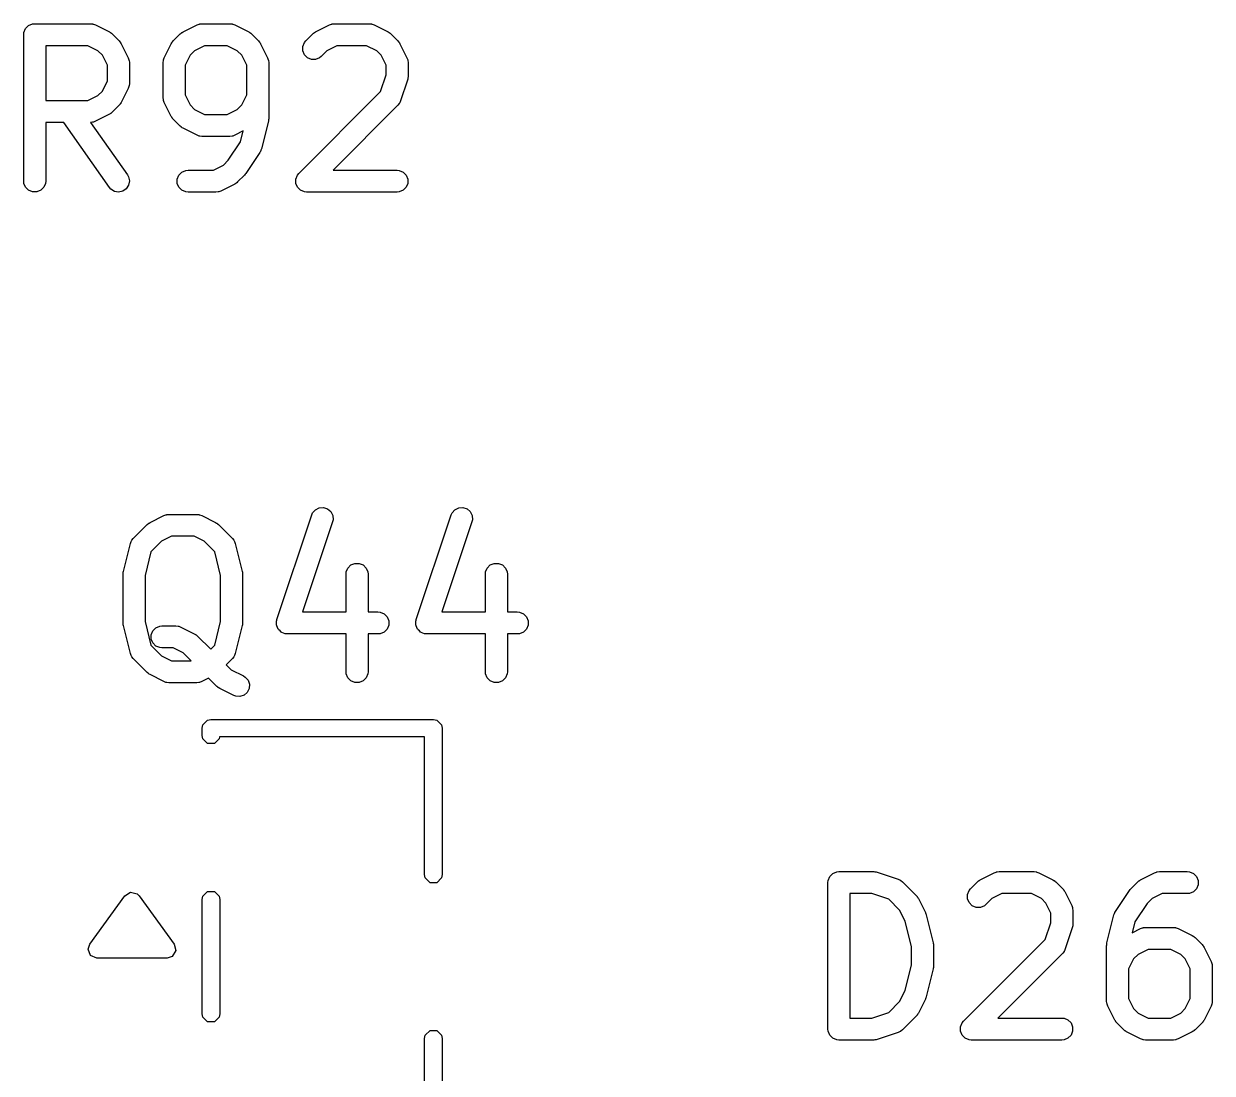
# Model space of a CAD drawing. Header units: millimetres. Extents: x 4 to 152, y 19 to 149.
# Drawn here: x 3.71 to 11.83, y 101.45 to 108.62 of the extents above; entities that cross this region are included whole.
import ezdxf

# ---------------------------------------------------------------- set-up
doc = ezdxf.new("R2010")
doc.units = ezdxf.units.MM
doc.layers.add('F.Silkscreen', color=41, linetype='CONTINUOUS', true_color=0xf2eda1)

msp = doc.modelspace()

# ---------------------------------------------------------------- linework, layer by layer
at = {"layer": 'F.Silkscreen', "linetype": 'CONTINUOUS'}
for p, q in [((3.712155, 108.559813), (3.723354, 108.586849)), ((3.723354, 108.586849), (3.744046, 108.607541)), ((3.744046, 108.607541), (3.771082, 108.61874)), ((3.771082, 108.61874), (3.785714, 108.620181)), ((3.785714, 108.620181), (4.166666, 108.620181)), ((4.166666, 108.620181), (4.181298, 108.61874)), ((4.181298, 108.61874), (4.183787, 108.617709)), ((4.183787, 108.617709), (4.186475, 108.617518)), ((4.186475, 108.617518), (4.200207, 108.612263)), ((4.200207, 108.612263), (4.295445, 108.564644)), ((4.799792, 108.564644), (4.89503, 108.612263)), ((4.89503, 108.612263), (4.908761, 108.617518)), ((4.908761, 108.617518), (4.91145, 108.61771)), ((4.91145, 108.61771), (4.913939, 108.61874)), ((4.913939, 108.61874), (4.928571, 108.620181)), ((4.928571, 108.620181), (5.119047, 108.620181)), ((5.119047, 108.620181), (5.133679, 108.61874)), ((5.133679, 108.61874), (5.136168, 108.617709)), ((5.136168, 108.617709), (5.138856, 108.617518)), ((5.138856, 108.617518), (5.152588, 108.612263)), ((5.152588, 108.612263), (5.247826, 108.564644)), ((5.704554, 108.564644), (5.799792, 108.612263)), ((5.799792, 108.612263), (5.813523, 108.617518)), ((5.813523, 108.617518), (5.816212, 108.61771)), ((5.816212, 108.61771), (5.818701, 108.61874)), ((5.818701, 108.61874), (5.833333, 108.620181)), ((5.833333, 108.620181), (6.071428, 108.620181)), ((6.071428, 108.620181), (6.08606, 108.61874)), ((6.08606, 108.61874), (6.088549, 108.617709)), ((6.088549, 108.617709), (6.091237, 108.617518)), ((6.091237, 108.617518), (6.104969, 108.612263)), ((6.104969, 108.612263), (6.200207, 108.564644)), ((3.710714, 108.545181), (3.712155, 108.559813)), ((3.710714, 107.545181), (3.710714, 108.545181)), ((4.295445, 108.564644), (4.301744, 108.56068)), ((4.301744, 108.56068), (4.303572, 108.559922)), ((4.303572, 108.559922), (4.305628, 108.558234)), ((4.305628, 108.558234), (4.307888, 108.556812)), ((4.307888, 108.556812), (4.309187, 108.555314)), ((4.309187, 108.555314), (4.314937, 108.550595)), ((4.314937, 108.550595), (4.362556, 108.502976)), ((4.362556, 108.502976), (4.367274, 108.497227)), ((4.727962, 108.497227), (4.732681, 108.502976)), ((4.732681, 108.502976), (4.7803, 108.550595)), ((4.7803, 108.550595), (4.786049, 108.555314)), ((4.786049, 108.555314), (4.787349, 108.556812)), ((4.787349, 108.556812), (4.789608, 108.558234)), ((4.789608, 108.558234), (4.791665, 108.559922)), ((4.791665, 108.559922), (4.793492, 108.56068)), ((4.793492, 108.56068), (4.799792, 108.564644)), ((5.247826, 108.564644), (5.254125, 108.56068)), ((5.254125, 108.56068), (5.255953, 108.559922)), ((5.255953, 108.559922), (5.258009, 108.558234)), ((5.258009, 108.558234), (5.260269, 108.556812)), ((5.260269, 108.556812), (5.261568, 108.555314)), ((5.261568, 108.555314), (5.267318, 108.550595)), ((5.267318, 108.550595), (5.314937, 108.502976)), ((5.314937, 108.502976), (5.319655, 108.497227)), ((5.628116, 108.491611), (5.637443, 108.502976)), ((5.637443, 108.502976), (5.685062, 108.550595)), ((5.685062, 108.550595), (5.690811, 108.555314)), ((5.690811, 108.555314), (5.692111, 108.556812)), ((5.692111, 108.556812), (5.69437, 108.558234)), ((5.69437, 108.558234), (5.696427, 108.559922)), ((5.696427, 108.559922), (5.698254, 108.56068)), ((5.698254, 108.56068), (5.704554, 108.564644)), ((6.200207, 108.564644), (6.206506, 108.56068)), ((6.206506, 108.56068), (6.208334, 108.559922)), ((6.208334, 108.559922), (6.21039, 108.558234)), ((6.21039, 108.558234), (6.21265, 108.556812)), ((6.21265, 108.556812), (6.213949, 108.555314)), ((6.213949, 108.555314), (6.219699, 108.550595)), ((6.219699, 108.550595), (6.267318, 108.502976)), ((6.267318, 108.502976), (6.272036, 108.497227)), ((4.148961, 108.470181), (3.860714, 108.470181)), ((3.860714, 108.470181), (3.860714, 108.096372)), ((4.217477, 108.435923), (4.148961, 108.470181)), ((4.247884, 108.405516), (4.217477, 108.435923)), ((4.367274, 108.497227), (4.368773, 108.495927)), ((4.368773, 108.495927), (4.370194, 108.493668)), ((4.370194, 108.493668), (4.371883, 108.491611)), ((4.371883, 108.491611), (4.37264, 108.489784)), ((4.37264, 108.489784), (4.376605, 108.483484)), ((4.376605, 108.483484), (4.424224, 108.388246)), ((4.671013, 108.388246), (4.718632, 108.483484)), ((4.718632, 108.483484), (4.722596, 108.489784)), ((4.722596, 108.489784), (4.723354, 108.491611)), ((4.723354, 108.491611), (4.725042, 108.493668)), ((4.725042, 108.493668), (4.726464, 108.495927)), ((4.726464, 108.495927), (4.727962, 108.497227)), ((4.87776, 108.435923), (4.847353, 108.405516)), ((4.946276, 108.470181), (4.87776, 108.435923)), ((5.101342, 108.470181), (4.946276, 108.470181)), ((5.169858, 108.435923), (5.101342, 108.470181)), ((5.200265, 108.405516), (5.169858, 108.435923)), ((5.319655, 108.497227), (5.321154, 108.495927)), ((5.321154, 108.495927), (5.322575, 108.493668)), ((5.322575, 108.493668), (5.324264, 108.491611)), ((5.324264, 108.491611), (5.325021, 108.489784)), ((5.325021, 108.489784), (5.328986, 108.483484)), ((5.328986, 108.483484), (5.376605, 108.388246)), ((5.616917, 108.464574), (5.628116, 108.491611)), ((5.616917, 108.435312), (5.616917, 108.464574)), ((5.628116, 108.408275), (5.616917, 108.435312)), ((5.782522, 108.435923), (5.743509, 108.39691)), ((5.851038, 108.470181), (5.782522, 108.435923)), ((6.053723, 108.470181), (5.851038, 108.470181)), ((6.122239, 108.435923), (6.053723, 108.470181)), ((6.152646, 108.405516), (6.122239, 108.435923)), ((6.272036, 108.497227), (6.273535, 108.495927)), ((6.273535, 108.495927), (6.274956, 108.493668)), ((6.274956, 108.493668), (6.276645, 108.491611)), ((6.276645, 108.491611), (6.277402, 108.489784)), ((6.277402, 108.489784), (6.281367, 108.483484)), ((6.281367, 108.483484), (6.328986, 108.388246)), ((4.282142, 108.337), (4.247884, 108.405516)), ((4.282142, 108.229553), (4.282142, 108.337)), ((4.424224, 108.388246), (4.429479, 108.374515)), ((4.429479, 108.374515), (4.42967, 108.371826)), ((4.42967, 108.371826), (4.430701, 108.369337)), ((4.430701, 108.369337), (4.432142, 108.354705)), ((4.432142, 108.354705), (4.432142, 108.211848)), ((4.663095, 108.354705), (4.664536, 108.369337)), ((4.663095, 108.11661), (4.663095, 108.354705)), ((4.664536, 108.369337), (4.665567, 108.371827)), ((4.665567, 108.371827), (4.665758, 108.374514)), ((4.665758, 108.374514), (4.671013, 108.388246)), ((4.847353, 108.405516), (4.813095, 108.337)), ((4.813095, 108.337), (4.813095, 108.134315)), ((5.234523, 108.337), (5.200265, 108.405516)), ((5.234523, 108.134315), (5.234523, 108.337)), ((5.376605, 108.388246), (5.38186, 108.374515)), ((5.38186, 108.374515), (5.382051, 108.371826)), ((5.382051, 108.371826), (5.383082, 108.369337)), ((5.383082, 108.369337), (5.384523, 108.354705)), ((5.384523, 108.354705), (5.384523, 107.973753)), ((5.648808, 108.387583), (5.628116, 108.408275)), ((5.675845, 108.376384), (5.648808, 108.387583)), ((5.705107, 108.376384), (5.675845, 108.376384)), ((5.732144, 108.387583), (5.705107, 108.376384)), ((5.743509, 108.39691), (5.732144, 108.387583)), ((6.186904, 108.337), (6.152646, 108.405516)), ((6.186904, 108.271637), (6.186904, 108.337)), ((6.328986, 108.388246), (6.334241, 108.374515)), ((6.334241, 108.374515), (6.334432, 108.371826)), ((6.334432, 108.371826), (6.335463, 108.369337)), ((6.335463, 108.369337), (6.336904, 108.354705)), ((6.336904, 108.354705), (6.336904, 108.259467)), ((6.148732, 108.157124), (6.186904, 108.271637)), ((6.336904, 108.259467), (6.336174, 108.252061)), ((4.247884, 108.161037), (4.282142, 108.229553)), ((4.424224, 108.178307), (4.376605, 108.083069)), ((4.429479, 108.192038), (4.424224, 108.178307)), ((4.42967, 108.194728), (4.429479, 108.192038)), ((4.430701, 108.197216), (4.42967, 108.194728)), ((4.432142, 108.211848), (4.430701, 108.197216)), ((6.333055, 108.235749), (6.285436, 108.092893)), ((6.334704, 108.243005), (6.333055, 108.235749)), ((6.335463, 108.244835), (6.334704, 108.243005)), ((6.335724, 108.247489), (6.335463, 108.244835)), ((6.336315, 108.250086), (6.335724, 108.247489)), ((6.336174, 108.252061), (6.336315, 108.250086)), ((3.860714, 108.096372), (4.148961, 108.096372)), ((4.148961, 108.096372), (4.217477, 108.13063)), ((4.217477, 108.13063), (4.247884, 108.161037)), ((4.664536, 108.101978), (4.663095, 108.11661)), ((4.665567, 108.099489), (4.664536, 108.101978)), ((4.665758, 108.096801), (4.665567, 108.099489)), ((4.671013, 108.083069), (4.665758, 108.096801)), ((4.813095, 108.134315), (4.847353, 108.065799)), ((5.200265, 108.065799), (5.234523, 108.134315)), ((5.589824, 107.598214), (6.148732, 108.157124)), ((4.314937, 108.015958), (4.309187, 108.01124)), ((4.362556, 108.063577), (4.314937, 108.015958)), ((4.367274, 108.069327), (4.362556, 108.063577)), ((4.368773, 108.070626), (4.367274, 108.069327)), ((4.370194, 108.072886), (4.368773, 108.070626)), ((4.371883, 108.074942), (4.370194, 108.072886)), ((4.37264, 108.07677), (4.371883, 108.074942)), ((4.376605, 108.083069), (4.37264, 108.07677)), ((4.718632, 107.987831), (4.671013, 108.083069)), ((4.847353, 108.065799), (4.87776, 108.035392)), ((4.87776, 108.035392), (4.946276, 108.001134)), ((5.101342, 108.001134), (5.169858, 108.035392)), ((5.169858, 108.035392), (5.200265, 108.065799)), ((6.267318, 108.063577), (5.823923, 107.620181)), ((6.276646, 108.074942), (6.267318, 108.063577)), ((6.277677, 108.077433), (6.276646, 108.074942)), ((6.279442, 108.079467), (6.277677, 108.077433)), ((6.285436, 108.092893), (6.279442, 108.079467)), ((3.98476, 107.946372), (3.860714, 107.946372)), ((3.860714, 107.946372), (3.860714, 107.545181)), ((4.2957, 107.502171), (3.98476, 107.946372)), ((4.181298, 107.947813), (4.167781, 107.946482)), ((4.167781, 107.946482), (4.418585, 107.58819)), ((4.183787, 107.948845), (4.181298, 107.947813)), ((4.186475, 107.949035), (4.183787, 107.948845)), ((4.200207, 107.95429), (4.186475, 107.949035)), ((4.295445, 108.001909), (4.200207, 107.95429)), ((4.301744, 108.005874), (4.295445, 108.001909)), ((4.303572, 108.006631), (4.301744, 108.005874)), ((4.305628, 108.00832), (4.303572, 108.006631)), ((4.307888, 108.009741), (4.305628, 108.00832)), ((4.309187, 108.01124), (4.307888, 108.009741)), ((4.722596, 107.981532), (4.718632, 107.987831)), ((4.723354, 107.979704), (4.722596, 107.981532)), ((4.725042, 107.977648), (4.723354, 107.979704)), ((4.726464, 107.975388), (4.725042, 107.977648)), ((4.727962, 107.974089), (4.726464, 107.975388)), ((4.732681, 107.968339), (4.727962, 107.974089)), ((4.7803, 107.92072), (4.732681, 107.968339)), ((4.946276, 108.001134), (5.101342, 108.001134)), ((5.382284, 107.955563), (5.334665, 107.765087)), ((5.382659, 107.9581), (5.382284, 107.955563)), ((5.383082, 107.959121), (5.382659, 107.9581)), ((5.383624, 107.964634), (5.383082, 107.959121)), ((5.384434, 107.970107), (5.383624, 107.964634)), ((5.384523, 107.973753), (5.384271, 107.9712)), ((5.384271, 107.9712), (5.384434, 107.970107)), ((4.786049, 107.916002), (4.7803, 107.92072)), ((4.787349, 107.914503), (4.786049, 107.916002)), ((4.789608, 107.913082), (4.787349, 107.914503)), ((4.791665, 107.911393), (4.789608, 107.913082)), ((4.793492, 107.910636), (4.791665, 107.911393)), ((4.799792, 107.906671), (4.793492, 107.910636)), ((4.89503, 107.859052), (4.799792, 107.906671)), ((4.908761, 107.853797), (4.89503, 107.859052)), ((4.91145, 107.853606), (4.908761, 107.853797)), ((4.913939, 107.852575), (4.91145, 107.853606)), ((4.928571, 107.851134), (4.913939, 107.852575)), ((5.119047, 107.851134), (4.928571, 107.851134)), ((5.133679, 107.852575), (5.119047, 107.851134)), ((5.136168, 107.853607), (5.133679, 107.852575)), ((5.138856, 107.853797), (5.136168, 107.853607)), ((5.152588, 107.859052), (5.138856, 107.853797)), ((5.210818, 107.888167), (5.152588, 107.859052)), ((5.192294, 107.814071), (5.210818, 107.888167)), ((5.108379, 107.6882), (5.192294, 107.814071)), ((5.074619, 107.654439), (5.108379, 107.6882)), ((5.324308, 107.741675), (5.22907, 107.598817)), ((5.328612, 107.74975), (5.324308, 107.741675)), ((5.329718, 107.751241), (5.328612, 107.74975)), ((5.330347, 107.753004), (5.329718, 107.751241)), ((5.331225, 107.754649), (5.330347, 107.753004)), ((5.331583, 107.756464), (5.331225, 107.754649)), ((5.334665, 107.765087), (5.331583, 107.756464)), ((4.770973, 107.586849), (4.791665, 107.607541)), ((4.791665, 107.607541), (4.818701, 107.61874)), ((4.818701, 107.61874), (4.833333, 107.620181)), ((4.833333, 107.620181), (5.006104, 107.620181)), ((5.006104, 107.620181), (5.074619, 107.654439)), ((5.823923, 107.620181), (6.261904, 107.620181)), ((6.261904, 107.620181), (6.276536, 107.61874)), ((6.276536, 107.61874), (6.303572, 107.607541)), ((6.303572, 107.607541), (6.324264, 107.586849)), ((3.712155, 107.530549), (3.710714, 107.545181)), ((3.723354, 107.503513), (3.712155, 107.530549)), ((3.859273, 107.530549), (3.848074, 107.503513)), ((3.860714, 107.545181), (3.859273, 107.530549)), ((4.418585, 107.58819), (4.425795, 107.575377)), ((4.425795, 107.575377), (4.432124, 107.546806)), ((4.432124, 107.546806), (4.427039, 107.517988)), ((4.759774, 107.559813), (4.770973, 107.586849)), ((4.759774, 107.530549), (4.759774, 107.559813)), ((4.770973, 107.503513), (4.759774, 107.530549)), ((5.152588, 107.525718), (5.05735, 107.478099)), ((5.158887, 107.529683), (5.152588, 107.525718)), ((5.160715, 107.53044), (5.158887, 107.529683)), ((5.162771, 107.532128), (5.160715, 107.53044)), ((5.165031, 107.53355), (5.162771, 107.532128)), ((5.166331, 107.53505), (5.165031, 107.53355)), ((5.172081, 107.539768), (5.166331, 107.53505)), ((5.219699, 107.587387), (5.172081, 107.539768)), ((5.219732, 107.587428), (5.219699, 107.587387)), ((5.219754, 107.587442), (5.219732, 107.587428)), ((5.224493, 107.593229), (5.219754, 107.587442)), ((5.229027, 107.598753), (5.224493, 107.593229)), ((5.229036, 107.598777), (5.229027, 107.598753)), ((5.22907, 107.598817), (5.229036, 107.598777)), ((5.569298, 107.559813), (5.580497, 107.586849)), ((5.569298, 107.530549), (5.569298, 107.559813)), ((5.580497, 107.503513), (5.569298, 107.530549)), ((5.580497, 107.586849), (5.589824, 107.598214)), ((6.324264, 107.586849), (6.335463, 107.559813)), ((6.335463, 107.530549), (6.324264, 107.503513)), ((6.335463, 107.559813), (6.335463, 107.530549)), ((3.744046, 107.482821), (3.723354, 107.503513)), ((3.771082, 107.471622), (3.744046, 107.482821)), ((3.800346, 107.471622), (3.771082, 107.471622)), ((3.827382, 107.482821), (3.800346, 107.471622)), ((3.848074, 107.503513), (3.827382, 107.482821)), ((4.305271, 107.491011), (4.2957, 107.502171)), ((4.32995, 107.475284), (4.305271, 107.491011)), ((4.358767, 107.470198), (4.32995, 107.475284)), ((4.387338, 107.476528), (4.358767, 107.470198)), ((4.411312, 107.49331), (4.387338, 107.476528)), ((4.427039, 107.517988), (4.411312, 107.49331)), ((4.791665, 107.482821), (4.770973, 107.503513)), ((4.818701, 107.471622), (4.791665, 107.482821)), ((4.833333, 107.470181), (4.818701, 107.471622)), ((5.023809, 107.470181), (4.833333, 107.470181)), ((5.038441, 107.471622), (5.023809, 107.470181)), ((5.04093, 107.472654), (5.038441, 107.471622)), ((5.043618, 107.472844), (5.04093, 107.472654)), ((5.05735, 107.478099), (5.043618, 107.472844)), ((5.601189, 107.482821), (5.580497, 107.503513)), ((5.628225, 107.471622), (5.601189, 107.482821)), ((5.642857, 107.470181), (5.628225, 107.471622)), ((6.261904, 107.470181), (5.642857, 107.470181)), ((6.276536, 107.471622), (6.261904, 107.470181)), ((6.303572, 107.482821), (6.276536, 107.471622)), ((6.324264, 107.503513), (6.303572, 107.482821)), ((4.573602, 105.214644), (4.66884, 105.262263)), ((4.66884, 105.262263), (4.682571, 105.267518)), ((4.682571, 105.267518), (4.68526, 105.26771)), ((4.68526, 105.26771), (4.687749, 105.26874)), ((4.687749, 105.26874), (4.702381, 105.270181)), ((4.702381, 105.270181), (4.892857, 105.270181)), ((4.892857, 105.270181), (4.907489, 105.26874)), ((4.907489, 105.26874), (4.909978, 105.267709)), ((4.909978, 105.267709), (4.912666, 105.267518)), ((4.912666, 105.267518), (4.926398, 105.262263)), ((4.926398, 105.262263), (5.021636, 105.214644)), ((5.440754, 104.552232), (5.678849, 105.266517)), ((5.678849, 105.266517), (5.684843, 105.279942)), ((5.684843, 105.279942), (5.704017, 105.302049)), ((5.704017, 105.302049), (5.73019, 105.315136)), ((5.73019, 105.315136), (5.75938, 105.317211)), ((5.75938, 105.317211), (5.787142, 105.307957)), ((5.787142, 105.307957), (5.80925, 105.288783)), ((5.80925, 105.288783), (5.822336, 105.262609)), ((5.822336, 105.262609), (5.824411, 105.233419)), ((6.393135, 104.552232), (6.63123, 105.266517)), ((6.63123, 105.266517), (6.637224, 105.279942)), ((6.637224, 105.279942), (6.656398, 105.302049)), ((6.656398, 105.302049), (6.682571, 105.315136)), ((6.682571, 105.315136), (6.711761, 105.317211)), ((6.711761, 105.317211), (6.739523, 105.307957)), ((6.739523, 105.307957), (6.761631, 105.288783)), ((6.761631, 105.288783), (6.774717, 105.262609)), ((6.774717, 105.262609), (6.776792, 105.233419)), ((4.458872, 105.105357), (4.55411, 105.200595)), ((4.55411, 105.200595), (4.55986, 105.205316)), ((4.55986, 105.205316), (4.561159, 105.206812)), ((4.561159, 105.206812), (4.563413, 105.208232)), ((4.563413, 105.208232), (4.565475, 105.209923)), ((4.565475, 105.209923), (4.567307, 105.210682)), ((4.567307, 105.210682), (4.573602, 105.214644)), ((5.021636, 105.214644), (5.027935, 105.21068)), ((5.027935, 105.21068), (5.029763, 105.209922)), ((5.029763, 105.209922), (5.031819, 105.208234)), ((5.031819, 105.208234), (5.034079, 105.206812)), ((5.034079, 105.206812), (5.035378, 105.205314)), ((5.035378, 105.205314), (5.041128, 105.200595)), ((5.041128, 105.200595), (5.136366, 105.105357)), ((5.821151, 105.219082), (5.615962, 104.603515)), ((5.824411, 105.233419), (5.821151, 105.219082)), ((6.773532, 105.219082), (6.568343, 104.603515)), ((6.776792, 105.233419), (6.773532, 105.219082)), ((4.444091, 105.08436), (4.447411, 105.088842)), ((4.447411, 105.088842), (4.449545, 105.093992)), ((4.449545, 105.093992), (4.458872, 105.105357)), ((4.720086, 105.120181), (4.65157, 105.085923)), ((4.875152, 105.120181), (4.720086, 105.120181)), ((4.943668, 105.085923), (4.875152, 105.120181)), ((5.136366, 105.105357), (5.145694, 105.093992)), ((5.145694, 105.093992), (5.147828, 105.088839)), ((5.147828, 105.088839), (5.151147, 105.08436)), ((4.391525, 104.880038), (4.439144, 105.070514)), ((4.439144, 105.070514), (4.444091, 105.08436)), ((4.579627, 105.013981), (4.539286, 104.852614)), ((4.65157, 105.085923), (4.579627, 105.013981)), ((5.01561, 105.013981), (4.943668, 105.085923)), ((5.055952, 104.852614), (5.01561, 105.013981)), ((5.151147, 105.08436), (5.156094, 105.070514)), ((5.156094, 105.070514), (5.203713, 104.880038)), ((5.946427, 104.924208), (5.973463, 104.935407)), ((5.973463, 104.935407), (6.002727, 104.935407)), ((6.002727, 104.935407), (6.029763, 104.924208)), ((6.898808, 104.924208), (6.925844, 104.935407)), ((6.925844, 104.935407), (6.955108, 104.935407)), ((6.955108, 104.935407), (6.982144, 104.924208)), ((4.389286, 104.861848), (4.389537, 104.864402)), ((4.389286, 104.528515), (4.389286, 104.861848)), ((4.389375, 104.865494), (4.390184, 104.870968)), ((4.389537, 104.864402), (4.389375, 104.865494)), ((4.390184, 104.870968), (4.390727, 104.87648)), ((4.390727, 104.87648), (4.391149, 104.877502)), ((4.391149, 104.877502), (4.391525, 104.880038)), ((4.539286, 104.852614), (4.539286, 104.537749)), ((5.055952, 104.537749), (5.055952, 104.852614)), ((5.203713, 104.880038), (5.204088, 104.877502)), ((5.204088, 104.877502), (5.204511, 104.87648)), ((5.204511, 104.87648), (5.205053, 104.870968)), ((5.205053, 104.870968), (5.205863, 104.865494)), ((5.205863, 104.865494), (5.2057, 104.864402)), ((5.2057, 104.864402), (5.205952, 104.861848)), ((5.205952, 104.861848), (5.205952, 104.528515)), ((5.913095, 104.861848), (5.914536, 104.87648)), ((5.913095, 104.603515), (5.913095, 104.861848)), ((5.914536, 104.87648), (5.925735, 104.903516)), ((5.925735, 104.903516), (5.946427, 104.924208)), ((6.029763, 104.924208), (6.050455, 104.903516)), ((6.050455, 104.903516), (6.061654, 104.87648)), ((6.061654, 104.87648), (6.063095, 104.861848)), ((6.063095, 104.861848), (6.063095, 104.603515)), ((6.865476, 104.861848), (6.866917, 104.87648)), ((6.865476, 104.603515), (6.865476, 104.861848)), ((6.866917, 104.87648), (6.878116, 104.903516)), ((6.878116, 104.903516), (6.898808, 104.924208)), ((6.982144, 104.924208), (7.002836, 104.903516)), ((7.002836, 104.903516), (7.014035, 104.87648)), ((7.014035, 104.87648), (7.015476, 104.861848)), ((7.015476, 104.861848), (7.015476, 104.603515)), ((5.615962, 104.603515), (5.913095, 104.603515)), ((6.063095, 104.603515), (6.130952, 104.603515)), ((6.130952, 104.603515), (6.145584, 104.602074)), ((6.145584, 104.602074), (6.17262, 104.590875)), ((6.568343, 104.603515), (6.865476, 104.603515)), ((7.015476, 104.603515), (7.083333, 104.603515)), ((7.083333, 104.603515), (7.097965, 104.602074)), ((7.097965, 104.602074), (7.125001, 104.590875)), ((4.389537, 104.525962), (4.389286, 104.528515)), ((4.389375, 104.524869), (4.389537, 104.525962)), ((4.390184, 104.519396), (4.389375, 104.524869)), ((4.539286, 104.537749), (4.579627, 104.376383)), ((5.01561, 104.376383), (5.055952, 104.537749)), ((5.205863, 104.524869), (5.205053, 104.519396)), ((5.205952, 104.528515), (5.2057, 104.525962)), ((5.2057, 104.525962), (5.205863, 104.524869)), ((5.437494, 104.537895), (5.438346, 104.541642)), ((5.438346, 104.52591), (5.437494, 104.537895)), ((5.438346, 104.543147), (5.439104, 104.544979)), ((5.438346, 104.541642), (5.438346, 104.543147)), ((5.438346, 104.513883), (5.438346, 104.52591)), ((5.439104, 104.544979), (5.440754, 104.552232)), ((6.17262, 104.590875), (6.193312, 104.570183)), ((6.193312, 104.570183), (6.204511, 104.543147)), ((6.204511, 104.543147), (6.204511, 104.513883)), ((6.389875, 104.537895), (6.390727, 104.541642)), ((6.390727, 104.52591), (6.389875, 104.537895)), ((6.390727, 104.543147), (6.391485, 104.544979)), ((6.390727, 104.541642), (6.390727, 104.543147)), ((6.390727, 104.513883), (6.390727, 104.52591)), ((6.391485, 104.544979), (6.393135, 104.552232)), ((7.125001, 104.590875), (7.145693, 104.570183)), ((7.145693, 104.570183), (7.156892, 104.543147)), ((7.156892, 104.543147), (7.156892, 104.513883)), ((4.390727, 104.513883), (4.390184, 104.519396)), ((4.391149, 104.512862), (4.390727, 104.513883)), ((4.391525, 104.510325), (4.391149, 104.512862)), ((4.439144, 104.319849), (4.391525, 104.510325)), ((4.581203, 104.447909), (4.592402, 104.474945)), ((4.581203, 104.418645), (4.581203, 104.447909)), ((4.592402, 104.474945), (4.613094, 104.495637)), ((4.613094, 104.495637), (4.64013, 104.506836)), ((4.64013, 104.506836), (4.654762, 104.508277)), ((4.654762, 104.508277), (4.75, 104.508277)), ((4.75, 104.508277), (4.764632, 104.506836)), ((4.764632, 104.506836), (4.767121, 104.505805)), ((4.767121, 104.505805), (4.769809, 104.505614)), ((4.769809, 104.505614), (4.783541, 104.500359)), ((4.783541, 104.500359), (4.878779, 104.45274)), ((4.878779, 104.45274), (4.885078, 104.448776)), ((4.885078, 104.448776), (4.886906, 104.448018)), ((4.886906, 104.448018), (4.888962, 104.44633)), ((4.888962, 104.44633), (4.891222, 104.444908)), ((4.891222, 104.444908), (4.892521, 104.44341)), ((4.892521, 104.44341), (4.898271, 104.438691)), ((4.898271, 104.438691), (4.988094, 104.348867)), ((5.203713, 104.510325), (5.156094, 104.319849)), ((5.204088, 104.512862), (5.203713, 104.510325)), ((5.204511, 104.513883), (5.204088, 104.512862)), ((5.205053, 104.519396), (5.204511, 104.513883)), ((5.439378, 104.511392), (5.438346, 104.513883)), ((5.439569, 104.508705), (5.439378, 104.511392)), ((5.444943, 104.497956), (5.439569, 104.508705)), ((5.449545, 104.486847), (5.444943, 104.497956)), ((5.45145, 104.484942), (5.449545, 104.486847)), ((5.452655, 104.482532), (5.45145, 104.484942)), ((5.461737, 104.474655), (5.452655, 104.482532)), ((5.470237, 104.466155), (5.461737, 104.474655)), ((5.472725, 104.465125), (5.470237, 104.466155)), ((5.474762, 104.463358), (5.472725, 104.465125)), ((5.486165, 104.459557), (5.474762, 104.463358)), ((5.497273, 104.454956), (5.486165, 104.459557)), ((5.501099, 104.45458), (5.497273, 104.454956)), ((5.502525, 104.454104), (5.501099, 104.45458)), ((5.504499, 104.454245), (5.502525, 104.454104)), ((5.511905, 104.453515), (5.504499, 104.454245)), ((5.913095, 104.453515), (5.511905, 104.453515)), ((5.913095, 104.195181), (5.913095, 104.453515)), ((6.130952, 104.453515), (6.063095, 104.453515)), ((6.063095, 104.453515), (6.063095, 104.195181)), ((6.145584, 104.454956), (6.130952, 104.453515)), ((6.17262, 104.466155), (6.145584, 104.454956)), ((6.193312, 104.486847), (6.17262, 104.466155)), ((6.204511, 104.513883), (6.193312, 104.486847)), ((6.391759, 104.511392), (6.390727, 104.513883)), ((6.39195, 104.508705), (6.391759, 104.511392)), ((6.397324, 104.497956), (6.39195, 104.508705)), ((6.401926, 104.486847), (6.397324, 104.497956)), ((6.403831, 104.484942), (6.401926, 104.486847)), ((6.405036, 104.482532), (6.403831, 104.484942)), ((6.414118, 104.474655), (6.405036, 104.482532)), ((6.422618, 104.466155), (6.414118, 104.474655)), ((6.425106, 104.465125), (6.422618, 104.466155)), ((6.427143, 104.463358), (6.425106, 104.465125)), ((6.438546, 104.459557), (6.427143, 104.463358)), ((6.449654, 104.454956), (6.438546, 104.459557)), ((6.45348, 104.45458), (6.449654, 104.454956)), ((6.454906, 104.454104), (6.45348, 104.45458)), ((6.45688, 104.454245), (6.454906, 104.454104)), ((6.464286, 104.453515), (6.45688, 104.454245)), ((6.865476, 104.453515), (6.464286, 104.453515)), ((6.865476, 104.195181), (6.865476, 104.453515)), ((7.083333, 104.453515), (7.015476, 104.453515)), ((7.015476, 104.453515), (7.015476, 104.195181)), ((7.097965, 104.454956), (7.083333, 104.453515)), ((7.125001, 104.466155), (7.097965, 104.454956)), ((7.145693, 104.486847), (7.125001, 104.466155)), ((7.156892, 104.513883), (7.145693, 104.486847)), ((4.579627, 104.376383), (4.65157, 104.304439)), ((4.592402, 104.391609), (4.581203, 104.418645)), ((4.613094, 104.370917), (4.592402, 104.391609)), ((4.64013, 104.359718), (4.613094, 104.370917)), ((4.654762, 104.358277), (4.64013, 104.359718)), ((4.732295, 104.358277), (4.654762, 104.358277)), ((4.80081, 104.32402), (4.732295, 104.358277)), ((4.988094, 104.348867), (5.01561, 104.376383)), ((4.444091, 104.306003), (4.439144, 104.319849)), ((4.44741, 104.301524), (4.444091, 104.306003)), ((4.449544, 104.296372), (4.44741, 104.301524)), ((4.458872, 104.285006), (4.449544, 104.296372)), ((4.55411, 104.189767), (4.458872, 104.285006)), ((4.65157, 104.304439), (4.720086, 104.270181)), ((4.854649, 104.270181), (4.80081, 104.32402)), ((5.136367, 104.285007), (5.09416, 104.242801)), ((5.145694, 104.296372), (5.136367, 104.285007)), ((5.147827, 104.301524), (5.145694, 104.296372)), ((5.151147, 104.306003), (5.147827, 104.301524)), ((5.156094, 104.319849), (5.151147, 104.306003)), ((4.720086, 104.270181), (4.854649, 104.270181)), ((5.09416, 104.242801), (5.12776, 104.209201)), ((5.12776, 104.209201), (5.212112, 104.167025)), ((5.914536, 104.180549), (5.913095, 104.195181)), ((6.063095, 104.195181), (6.061654, 104.180549)), ((6.866917, 104.180549), (6.865476, 104.195181)), ((7.015476, 104.195181), (7.014035, 104.180549)), ((4.55986, 104.185047), (4.55411, 104.189767)), ((4.561159, 104.18355), (4.55986, 104.185047)), ((4.563413, 104.182131), (4.561159, 104.18355)), ((4.565475, 104.180439), (4.563413, 104.182131)), ((4.567307, 104.179681), (4.565475, 104.180439)), ((4.573602, 104.175718), (4.567307, 104.179681)), ((4.66884, 104.128099), (4.573602, 104.175718)), ((4.682571, 104.122844), (4.66884, 104.128099)), ((4.68526, 104.122653), (4.682571, 104.122844)), ((4.687749, 104.121622), (4.68526, 104.122653)), ((4.702381, 104.120181), (4.687749, 104.121622)), ((4.892857, 104.120181), (4.702381, 104.120181)), ((4.907489, 104.121622), (4.892857, 104.120181)), ((4.909978, 104.122654), (4.907489, 104.121622)), ((4.912666, 104.122844), (4.909978, 104.122654)), ((4.926398, 104.128099), (4.912666, 104.122844)), ((4.973286, 104.151543), (4.926398, 104.128099)), ((5.0303, 104.094529), (4.973286, 104.151543)), ((5.212112, 104.167025), (5.224555, 104.159193)), ((5.224555, 104.159193), (5.243728, 104.137085)), ((5.243728, 104.137085), (5.252982, 104.109324)), ((5.925735, 104.153513), (5.914536, 104.180549)), ((5.946427, 104.132821), (5.925735, 104.153513)), ((5.973463, 104.121622), (5.946427, 104.132821)), ((6.002727, 104.121622), (5.973463, 104.121622)), ((6.029763, 104.132821), (6.002727, 104.121622)), ((6.050455, 104.153513), (6.029763, 104.132821)), ((6.061654, 104.180549), (6.050455, 104.153513)), ((6.878116, 104.153513), (6.866917, 104.180549)), ((6.898808, 104.132821), (6.878116, 104.153513)), ((6.925844, 104.121622), (6.898808, 104.132821)), ((6.955108, 104.121622), (6.925844, 104.121622)), ((6.982144, 104.132821), (6.955108, 104.121622)), ((7.002836, 104.153513), (6.982144, 104.132821)), ((7.014035, 104.180549), (7.002836, 104.153513)), ((5.03605, 104.089809), (5.0303, 104.094529)), ((5.037349, 104.088312), (5.03605, 104.089809)), ((5.039603, 104.086893), (5.037349, 104.088312)), ((5.041665, 104.085201), (5.039603, 104.086893)), ((5.043497, 104.084443), (5.041665, 104.085201)), ((5.049792, 104.08048), (5.043497, 104.084443)), ((5.14503, 104.032861), (5.049792, 104.08048)), ((5.158761, 104.027606), (5.14503, 104.032861)), ((5.215713, 104.034786), (5.187951, 104.025532)), ((5.23782, 104.053959), (5.215713, 104.034786)), ((5.250908, 104.080134), (5.23782, 104.053959)), ((5.252982, 104.109324), (5.250908, 104.080134)), ((5.187951, 104.025532), (5.158761, 104.027606)), ((4.93, 103.81), (4.934567, 103.832961)), ((4.93, 103.76), (4.93, 103.81)), ((4.934567, 103.832961), (4.967039, 103.865433)), ((4.967039, 103.865433), (4.99, 103.87)), ((4.99, 103.87), (6.51, 103.87)), ((6.51, 103.87), (6.532961, 103.865433)), ((6.532961, 103.865433), (6.565433, 103.832961)), ((6.565433, 103.832961), (6.57, 103.81)), ((6.57, 103.81), (6.57, 102.81)), ((4.934567, 103.737039), (4.93, 103.76)), ((4.967039, 103.704567), (4.934567, 103.737039)), ((5.045433, 103.737039), (5.012961, 103.704567)), ((5.048011, 103.75), (5.045433, 103.737039)), ((6.45, 103.75), (5.048011, 103.75)), ((6.45, 102.81), (6.45, 103.75)), ((5.012961, 103.704567), (4.967039, 103.704567)), ((9.218354, 102.796849), (9.239046, 102.817541)), ((9.239046, 102.817541), (9.266082, 102.82874)), ((9.266082, 102.82874), (9.280714, 102.830181)), ((9.280714, 102.830181), (9.518809, 102.830181)), ((9.518809, 102.830181), (9.526214, 102.829452)), ((9.526214, 102.829452), (9.528189, 102.829592)), ((9.528189, 102.829592), (9.530786, 102.829002)), ((9.530786, 102.829002), (9.533441, 102.82874)), ((9.533441, 102.82874), (9.535272, 102.827982)), ((9.535272, 102.827982), (9.542526, 102.826332)), ((9.542526, 102.826332), (9.685383, 102.778713)), ((10.247173, 102.774644), (10.342411, 102.822263)), ((10.342411, 102.822263), (10.356142, 102.827518)), ((10.356142, 102.827518), (10.358831, 102.82771)), ((10.358831, 102.82771), (10.36132, 102.82874)), ((10.36132, 102.82874), (10.375952, 102.830181)), ((10.375952, 102.830181), (10.614047, 102.830181)), ((10.614047, 102.830181), (10.628679, 102.82874)), ((10.628679, 102.82874), (10.631168, 102.827709)), ((10.631168, 102.827709), (10.633856, 102.827518)), ((10.633856, 102.827518), (10.647588, 102.822263)), ((10.647588, 102.822263), (10.742826, 102.774644)), ((11.342411, 102.774644), (11.437649, 102.822263)), ((11.437649, 102.822263), (11.45138, 102.827518)), ((11.45138, 102.827518), (11.454069, 102.82771)), ((11.454069, 102.82771), (11.456558, 102.82874)), ((11.456558, 102.82874), (11.47119, 102.830181)), ((11.47119, 102.830181), (11.661666, 102.830181)), ((11.661666, 102.830181), (11.676298, 102.82874)), ((11.676298, 102.82874), (11.703334, 102.817541)), ((11.703334, 102.817541), (11.724026, 102.796849)), ((6.454567, 102.787039), (6.45, 102.81)), ((6.487039, 102.754567), (6.454567, 102.787039)), ((6.532961, 102.754567), (6.487039, 102.754567)), ((6.565433, 102.787039), (6.532961, 102.754567)), ((6.57, 102.81), (6.565433, 102.787039)), ((9.205714, 102.755181), (9.207155, 102.769813)), ((9.205714, 101.755181), (9.205714, 102.755181)), ((9.207155, 102.769813), (9.218354, 102.796849)), ((9.685383, 102.778713), (9.698808, 102.772719)), ((9.698808, 102.772719), (9.700843, 102.770954)), ((9.700843, 102.770954), (9.703334, 102.769922)), ((9.703334, 102.769922), (9.714699, 102.760595)), ((9.714699, 102.760595), (9.809937, 102.665357)), ((10.180062, 102.712976), (10.227681, 102.760595)), ((10.227681, 102.760595), (10.23343, 102.765314)), ((10.23343, 102.765314), (10.23473, 102.766812)), ((10.23473, 102.766812), (10.236989, 102.768234)), ((10.236989, 102.768234), (10.239046, 102.769922)), ((10.239046, 102.769922), (10.240873, 102.77068)), ((10.240873, 102.77068), (10.247173, 102.774644)), ((10.742826, 102.774644), (10.749125, 102.77068)), ((10.749125, 102.77068), (10.750953, 102.769922)), ((10.750953, 102.769922), (10.753009, 102.768234)), ((10.753009, 102.768234), (10.755269, 102.766812)), ((10.755269, 102.766812), (10.756568, 102.765314)), ((10.756568, 102.765314), (10.762318, 102.760595)), ((10.762318, 102.760595), (10.809937, 102.712976)), ((11.2753, 102.712976), (11.322919, 102.760595)), ((11.322919, 102.760595), (11.328668, 102.765314)), ((11.328668, 102.765314), (11.329968, 102.766812)), ((11.329968, 102.766812), (11.332227, 102.768234)), ((11.332227, 102.768234), (11.334284, 102.769922)), ((11.334284, 102.769922), (11.336111, 102.77068)), ((11.336111, 102.77068), (11.342411, 102.774644)), ((11.724026, 102.796849), (11.735225, 102.769813)), ((11.735225, 102.740549), (11.724026, 102.713513)), ((11.735225, 102.769813), (11.735225, 102.740549)), ((4.161476, 102.33529), (4.401476, 102.66529)), ((4.401476, 102.66529), (4.440642, 102.689266)), ((4.440642, 102.689266), (4.48529, 102.678524)), ((4.48529, 102.678524), (4.498524, 102.66529)), ((4.498524, 102.66529), (4.738524, 102.33529)), ((4.93, 102.64), (4.934567, 102.662961)), ((4.934567, 102.662961), (4.967039, 102.695433)), ((4.967039, 102.695433), (5.012961, 102.695433)), ((5.012961, 102.695433), (5.045433, 102.662961)), ((5.045433, 102.662961), (5.05, 102.64)), ((9.506639, 102.680181), (9.355714, 102.680181)), ((9.355714, 102.680181), (9.355714, 101.830181)), ((9.621152, 102.64201), (9.506639, 102.680181)), ((9.809937, 102.665357), (9.814657, 102.659607)), ((9.814657, 102.659607), (9.816154, 102.658308)), ((9.816154, 102.658308), (9.817573, 102.656054)), ((9.817573, 102.656054), (9.819265, 102.653992)), ((9.819265, 102.653992), (9.820023, 102.65216)), ((9.820023, 102.65216), (9.823986, 102.645865)), ((10.159536, 102.674574), (10.170735, 102.701611)), ((10.159536, 102.645312), (10.159536, 102.674574)), ((10.170735, 102.701611), (10.180062, 102.712976)), ((10.393657, 102.680181), (10.325141, 102.645923)), ((10.596342, 102.680181), (10.393657, 102.680181)), ((10.664858, 102.645923), (10.596342, 102.680181)), ((10.809937, 102.712976), (10.814655, 102.707227)), ((10.814655, 102.707227), (10.816154, 102.705927)), ((10.816154, 102.705927), (10.817575, 102.703668)), ((10.817575, 102.703668), (10.819264, 102.701611)), ((10.819264, 102.701611), (10.820021, 102.699784)), ((10.820021, 102.699784), (10.823986, 102.693484)), ((10.823986, 102.693484), (10.871605, 102.598246)), ((11.170691, 102.558689), (11.265929, 102.701546)), ((11.265929, 102.701546), (11.265963, 102.701589)), ((11.265963, 102.701589), (11.265973, 102.701611)), ((11.265973, 102.701611), (11.270461, 102.70708)), ((11.270461, 102.70708), (11.275245, 102.712921)), ((11.275245, 102.712921), (11.275266, 102.712936)), ((11.275266, 102.712936), (11.2753, 102.712976)), ((11.488895, 102.680181), (11.420379, 102.645923)), ((11.661666, 102.680181), (11.488895, 102.680181)), ((11.676298, 102.681622), (11.661666, 102.680181)), ((11.703334, 102.692821), (11.676298, 102.681622)), ((11.724026, 102.713513), (11.703334, 102.692821)), ((4.93, 101.86), (4.93, 102.64)), ((5.05, 102.64), (5.05, 101.86)), ((9.695265, 102.567897), (9.621152, 102.64201)), ((9.823986, 102.645865), (9.871605, 102.550627)), ((10.170735, 102.618275), (10.159536, 102.645312)), ((10.191427, 102.597583), (10.170735, 102.618275)), ((10.218464, 102.586384), (10.191427, 102.597583)), ((10.247726, 102.586384), (10.218464, 102.586384)), ((10.274763, 102.597583), (10.247726, 102.586384)), ((10.286128, 102.60691), (10.274763, 102.597583)), ((10.325141, 102.645923), (10.286128, 102.60691)), ((10.695265, 102.615516), (10.664858, 102.645923)), ((10.729523, 102.547), (10.695265, 102.615516)), ((10.871605, 102.598246), (10.87686, 102.584515)), ((10.87686, 102.584515), (10.877051, 102.581826)), ((10.877051, 102.581826), (10.878082, 102.579337)), ((10.878082, 102.579337), (10.879523, 102.564705)), ((11.386617, 102.612162), (11.302705, 102.486293)), ((11.420379, 102.645923), (11.386617, 102.612162)), ((9.733758, 102.49091), (9.695265, 102.567897)), ((9.777142, 102.317376), (9.733758, 102.49091)), ((9.871605, 102.550627), (9.872014, 102.549558)), ((9.872014, 102.549558), (9.872337, 102.549122)), ((9.872337, 102.549122), (9.874529, 102.542986)), ((9.874529, 102.542986), (9.87686, 102.536896)), ((9.87686, 102.536896), (9.876898, 102.536356)), ((9.876898, 102.536356), (9.877284, 102.535276)), ((9.877284, 102.535276), (9.924903, 102.3448)), ((10.729523, 102.481637), (10.729523, 102.547)), ((10.879523, 102.564705), (10.879523, 102.469467)), ((11.112715, 102.3448), (11.160334, 102.535276)), ((11.160334, 102.535276), (11.163414, 102.543899)), ((11.163414, 102.543899), (11.163774, 102.545715)), ((11.163774, 102.545715), (11.164652, 102.547363)), ((11.164652, 102.547363), (11.165281, 102.549122)), ((11.165281, 102.549122), (11.166384, 102.550611)), ((11.166384, 102.550611), (11.170691, 102.558689)), ((10.691351, 102.367124), (10.729523, 102.481637)), ((10.875674, 102.445749), (10.828055, 102.302893)), ((10.877323, 102.453005), (10.875674, 102.445749)), ((10.878082, 102.454835), (10.877323, 102.453005)), ((10.878343, 102.457489), (10.878082, 102.454835)), ((10.878934, 102.460086), (10.878343, 102.457489)), ((10.879523, 102.469467), (10.878793, 102.462061)), ((10.878793, 102.462061), (10.878934, 102.460086)), ((11.302705, 102.486293), (11.284181, 102.412196)), ((11.284181, 102.412196), (11.342411, 102.441311)), ((11.342411, 102.441311), (11.356142, 102.446566)), ((11.356142, 102.446566), (11.358831, 102.446758)), ((11.358831, 102.446758), (11.36132, 102.447788)), ((11.36132, 102.447788), (11.375952, 102.449229)), ((11.375952, 102.449229), (11.566428, 102.449229)), ((11.566428, 102.449229), (11.58106, 102.447788)), ((11.58106, 102.447788), (11.583549, 102.446757)), ((11.583549, 102.446757), (11.586237, 102.446566)), ((11.586237, 102.446566), (11.599969, 102.441311)), ((11.599969, 102.441311), (11.695207, 102.393692)), ((4.15, 102.3), (4.161476, 102.33529)), ((4.738524, 102.33529), (4.749266, 102.290642)), ((9.924903, 102.3448), (9.925278, 102.342264)), ((9.925278, 102.342264), (9.925701, 102.341242)), ((9.925701, 102.341242), (9.926243, 102.33573)), ((9.926243, 102.33573), (9.927053, 102.330256)), ((9.927053, 102.330256), (9.92689, 102.329164)), ((9.92689, 102.329164), (9.927142, 102.32661)), ((10.132443, 101.808214), (10.691351, 102.367124)), ((11.110476, 102.32661), (11.110727, 102.329164)), ((11.110565, 102.330256), (11.111374, 102.33573)), ((11.110727, 102.329164), (11.110565, 102.330256)), ((11.111374, 102.33573), (11.111917, 102.341242)), ((11.111917, 102.341242), (11.112339, 102.342264)), ((11.112339, 102.342264), (11.112715, 102.3448)), ((11.695207, 102.393692), (11.701506, 102.389728)), ((11.701506, 102.389728), (11.703334, 102.38897)), ((11.703334, 102.38897), (11.70539, 102.387282)), ((11.70539, 102.387282), (11.70765, 102.38586)), ((11.70765, 102.38586), (11.708949, 102.384362)), ((11.708949, 102.384362), (11.714699, 102.379643)), ((11.714699, 102.379643), (11.762318, 102.332024)), ((11.762318, 102.332024), (11.767036, 102.326275)), ((4.167574, 102.257574), (4.15, 102.3)), ((4.21, 102.24), (4.167574, 102.257574)), ((4.72529, 102.251476), (4.69, 102.24)), ((4.749266, 102.290642), (4.72529, 102.251476)), ((9.777142, 102.192987), (9.777142, 102.317376)), ((9.927142, 102.32661), (9.927142, 102.183753)), ((10.809937, 102.273577), (10.366542, 101.830181)), ((10.819265, 102.284942), (10.809937, 102.273577)), ((10.820296, 102.287433), (10.819265, 102.284942)), ((10.822061, 102.289467), (10.820296, 102.287433)), ((10.828055, 102.302893), (10.822061, 102.289467)), ((11.110476, 101.945658), (11.110476, 102.32661)), ((11.325141, 102.264971), (11.294734, 102.234564)), ((11.393657, 102.299229), (11.325141, 102.264971)), ((11.548723, 102.299229), (11.393657, 102.299229)), ((11.617239, 102.264971), (11.548723, 102.299229)), ((11.647646, 102.234564), (11.617239, 102.264971)), ((11.767036, 102.326275), (11.768535, 102.324975)), ((11.768535, 102.324975), (11.769956, 102.322716)), ((11.769956, 102.322716), (11.771645, 102.320659)), ((11.771645, 102.320659), (11.772402, 102.318832)), ((11.772402, 102.318832), (11.776367, 102.312532)), ((11.776367, 102.312532), (11.823986, 102.217294)), ((4.69, 102.24), (4.21, 102.24)), ((9.733758, 102.019453), (9.777142, 102.192987)), ((9.924903, 102.165563), (9.877284, 101.975087)), ((9.925278, 102.1681), (9.924903, 102.165563)), ((9.925701, 102.169121), (9.925278, 102.1681)), ((9.926243, 102.174634), (9.925701, 102.169121)), ((9.927053, 102.180107), (9.926243, 102.174634)), ((9.927142, 102.183753), (9.92689, 102.1812)), ((9.92689, 102.1812), (9.927053, 102.180107)), ((11.294734, 102.234564), (11.260476, 102.166048)), ((11.260476, 102.166048), (11.260476, 101.963363)), ((11.681904, 102.166048), (11.647646, 102.234564)), ((11.681904, 101.963363), (11.681904, 102.166048)), ((11.823986, 102.217294), (11.829241, 102.203563)), ((11.829241, 102.203563), (11.829432, 102.200874)), ((11.829432, 102.200874), (11.830463, 102.198385)), ((11.830463, 102.198385), (11.831904, 102.183753)), ((11.831904, 102.183753), (11.831904, 101.945658)), ((9.695264, 101.942466), (9.733758, 102.019453)), ((9.621152, 101.868353), (9.695264, 101.942466)), ((9.871605, 101.959736), (9.823986, 101.864498)), ((9.872014, 101.960806), (9.871605, 101.959736)), ((9.872337, 101.961241), (9.872014, 101.960806)), ((9.874529, 101.967378), (9.872337, 101.961241)), ((9.87686, 101.973467), (9.874529, 101.967378)), ((9.876898, 101.974008), (9.87686, 101.973467)), ((9.877284, 101.975087), (9.876898, 101.974008)), ((11.111917, 101.931026), (11.110476, 101.945658)), ((11.112948, 101.928537), (11.111917, 101.931026)), ((11.113139, 101.925849), (11.112948, 101.928537)), ((11.118394, 101.912117), (11.113139, 101.925849)), ((11.260476, 101.963363), (11.294734, 101.894847)), ((11.647645, 101.894847), (11.681904, 101.963363)), ((11.829241, 101.925848), (11.823986, 101.912117)), ((11.829432, 101.928538), (11.829241, 101.925848)), ((11.830463, 101.931026), (11.829432, 101.928538)), ((11.831904, 101.945658), (11.830463, 101.931026)), ((4.934567, 101.837039), (4.93, 101.86)), ((5.05, 101.86), (5.045433, 101.837039)), ((9.506639, 101.830181), (9.621152, 101.868353)), ((9.809938, 101.845007), (9.714699, 101.749767)), ((9.814655, 101.850756), (9.809938, 101.845007)), ((9.816154, 101.852055), (9.814655, 101.850756)), ((9.817575, 101.854314), (9.816154, 101.852055)), ((9.819265, 101.856372), (9.817575, 101.854314)), ((9.820022, 101.858202), (9.819265, 101.856372)), ((9.823986, 101.864498), (9.820022, 101.858202)), ((11.166013, 101.816879), (11.118394, 101.912117)), ((11.294734, 101.894847), (11.325141, 101.864439)), ((11.325141, 101.864439), (11.393657, 101.830181)), ((11.548723, 101.830181), (11.617238, 101.864439)), ((11.617238, 101.864439), (11.647645, 101.894847)), ((11.823986, 101.912117), (11.776367, 101.816879)), ((4.967039, 101.804567), (4.934567, 101.837039)), ((5.012961, 101.804567), (4.967039, 101.804567)), ((5.045433, 101.837039), (5.012961, 101.804567)), ((9.355714, 101.830181), (9.506639, 101.830181)), ((10.111917, 101.769813), (10.123116, 101.796849)), ((10.111917, 101.740549), (10.111917, 101.769813)), ((10.123116, 101.796849), (10.132443, 101.808214)), ((10.366542, 101.830181), (10.804523, 101.830181)), ((10.804523, 101.830181), (10.819155, 101.82874)), ((10.819155, 101.82874), (10.846191, 101.817541)), ((10.846191, 101.817541), (10.866883, 101.796849)), ((10.866883, 101.796849), (10.878082, 101.769813)), ((10.878082, 101.769813), (10.878082, 101.740549)), ((11.169976, 101.810583), (11.166013, 101.816879)), ((11.170734, 101.808753), (11.169976, 101.810583)), ((11.172423, 101.806695), (11.170734, 101.808753)), ((11.173845, 101.804436), (11.172423, 101.806695)), ((11.175343, 101.803137), (11.173845, 101.804436)), ((11.180061, 101.797388), (11.175343, 101.803137)), ((11.22768, 101.749768), (11.180061, 101.797388)), ((11.393657, 101.830181), (11.548723, 101.830181)), ((11.762318, 101.797387), (11.7147, 101.749768)), ((11.767036, 101.803137), (11.762318, 101.797387)), ((11.768535, 101.804436), (11.767036, 101.803137)), ((11.769956, 101.806695), (11.768535, 101.804436)), ((11.771646, 101.808753), (11.769956, 101.806695)), ((11.772403, 101.810583), (11.771646, 101.808753)), ((11.776367, 101.816879), (11.772403, 101.810583)), ((6.45, 101.69), (6.454567, 101.712961)), ((6.45, 100.75), (6.45, 101.69)), ((6.454567, 101.712961), (6.487039, 101.745433)), ((6.487039, 101.745433), (6.532961, 101.745433)), ((6.532961, 101.745433), (6.565433, 101.712961)), ((6.565433, 101.712961), (6.57, 101.69)), ((6.57, 101.69), (6.57, 100.69)), ((9.207155, 101.740549), (9.205714, 101.755181)), ((9.218354, 101.713513), (9.207155, 101.740549)), ((9.239046, 101.692821), (9.218354, 101.713513)), ((9.266082, 101.681622), (9.239046, 101.692821)), ((9.280714, 101.680181), (9.266082, 101.681622)), ((9.518809, 101.680181), (9.280714, 101.680181)), ((9.526214, 101.680911), (9.518809, 101.680181)), ((9.528189, 101.68077), (9.526214, 101.680911)), ((9.530786, 101.681361), (9.528189, 101.68077)), ((9.533441, 101.681622), (9.530786, 101.681361)), ((9.535272, 101.682381), (9.533441, 101.681622)), ((9.542526, 101.68403), (9.535272, 101.682381)), ((9.685383, 101.731649), (9.542526, 101.68403)), ((9.698808, 101.737643), (9.685383, 101.731649)), ((9.700843, 101.739409), (9.698808, 101.737643)), ((9.703334, 101.74044), (9.700843, 101.739409)), ((9.714699, 101.749767), (9.703334, 101.74044)), ((10.123116, 101.713513), (10.111917, 101.740549)), ((10.143808, 101.692821), (10.123116, 101.713513)), ((10.170844, 101.681622), (10.143808, 101.692821)), ((10.185476, 101.680181), (10.170844, 101.681622)), ((10.804523, 101.680181), (10.185476, 101.680181)), ((10.819155, 101.681622), (10.804523, 101.680181)), ((10.846191, 101.692821), (10.819155, 101.681622)), ((10.866883, 101.713513), (10.846191, 101.692821)), ((10.878082, 101.740549), (10.866883, 101.713513)), ((11.233429, 101.74505), (11.22768, 101.749768)), ((11.23473, 101.74355), (11.233429, 101.74505)), ((11.236989, 101.742128), (11.23473, 101.74355)), ((11.239046, 101.74044), (11.236989, 101.742128)), ((11.240873, 101.739683), (11.239046, 101.74044)), ((11.247173, 101.735718), (11.240873, 101.739683)), ((11.342411, 101.688099), (11.247173, 101.735718)), ((11.356142, 101.682844), (11.342411, 101.688099)), ((11.358831, 101.682653), (11.356142, 101.682844)), ((11.36132, 101.681622), (11.358831, 101.682653)), ((11.375952, 101.680181), (11.36132, 101.681622)), ((11.566428, 101.680181), (11.375952, 101.680181)), ((11.58106, 101.681622), (11.566428, 101.680181)), ((11.583549, 101.682654), (11.58106, 101.681622)), ((11.586237, 101.682844), (11.583549, 101.682654)), ((11.599969, 101.688099), (11.586237, 101.682844)), ((11.695207, 101.735718), (11.599969, 101.688099)), ((11.701506, 101.739683), (11.695207, 101.735718)), ((11.703334, 101.74044), (11.701506, 101.739683)), ((11.70539, 101.742128), (11.703334, 101.74044)), ((11.70765, 101.74355), (11.70539, 101.742128)), ((11.70895, 101.74505), (11.70765, 101.74355)), ((11.7147, 101.749768), (11.70895, 101.74505))]:
    msp.add_line(p, q, dxfattribs=at)

doc.saveas('drawing.dxf')
